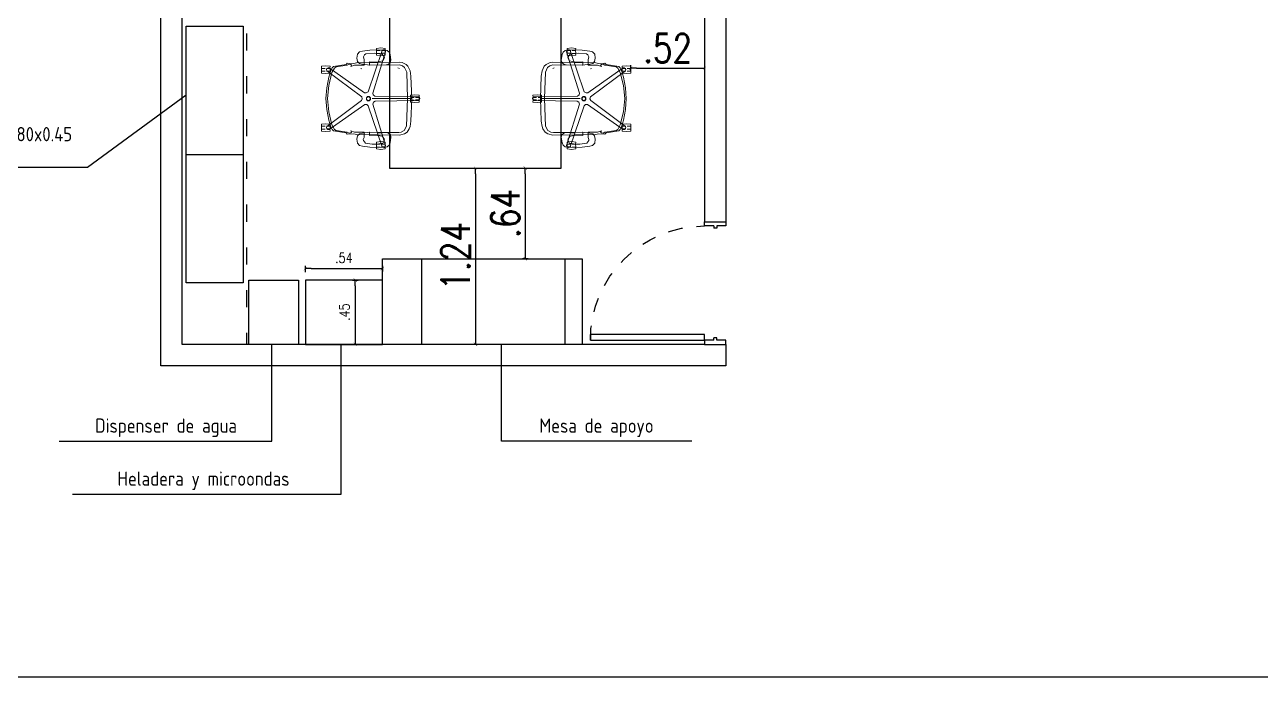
# Model space of a CAD drawing. Header units: millimetres. Extents: x 1591 to 1817, y 987 to 1091.
# Drawn here: x 1709.69 to 1718.35, y 1055.54 to 1060.12 of the extents above; entities that cross this region are included whole.
import ezdxf

# ---------------------------------------------------------------- set-up
doc = ezdxf.new("R2010")
doc.units = ezdxf.units.MM
doc.linetypes.add('ACAD_ISO03W100', pattern=[30, 12, -18])
doc.linetypes.add('HIDDEN2', pattern=[0.1875, 0.125, -0.0625])
doc.layers.add('CATALOGUE-TXT', color=251, linetype='Continuous')
doc.layers.add('Paula', color=1, linetype='Continuous')
doc.styles.add('RR', font='ROMANS.shx', dxfattribs={"width": 0.8})
doc.styles.get("Standard").update_dxf_attribs({"font": 'arial.ttf'})
doc.dimstyles.new('Copy of xx', dxfattribs={"dimscale": 2, "dimtxt": 0.036, "dimasz": 0.02, "dimexe": 0, "dimexo": 0.1, "dimgap": 0.02, "dimtad": 1, "dimzin": 4, "dimdsep": 46, "dimtxsty": 'RR', "dimblk1": 'COTA_N', "dimblk2": 'COTA_N', "dimsah": 1, "dimcen": 0, "dimclrd": 256, "dimclre": 256, "dimclrt": 256, "dimadec": 0, "dimazin": 0, "dimtfac": 1, "dimtix": 1, "dimtmove": 0, "dimatfit": 3, "dimldrblk": 'COTA_N', "dimfxl": 1, "dimtolj": 1, "dimtzin": 0, "dimarcsym": 0})

# ---------------------------------------------------------------- blocks, each defined once
blk = doc.blocks.new('A$C6B163F74')
for p, q in [((0.03, 0.085), (0.045, 0.085)), ((0.03, 0.065), (0.045, 0.065)), ((0.045, 0.065), (0.045, 0.085)), ((0.83, 0.085), (0.815, 0.085)), ((0.815, 0.065), (0.815, 0.085)), ((0.83, 0.065), (0.815, 0.065))]:
    blk.add_line(p, q)
blk.add_lwpolyline([(0.79, 0.95), (0.83, 0.95), (0.83, 0.15), (0.79, 0.15)], close=True)
for points in [[(0.03, 0.085), (0.03, 0.135), (0.03, 0.15), (0, 0.15), (0, 0.135)], [(0.83, 0.085), (0.83, 0.135), (0.83, 0.15), (0.86, 0.15), (0.86, 0.135)], [(0, 0.015), (0, 0), (0.03, 0), (0.03, 0.065)], [(0.86, 0.015), (0.86, 0), (0.83, 0), (0.83, 0.065)]]:
    blk.add_lwpolyline(points)
at = {"linetype": 'HIDDEN2', "ltscale": 0.5}
blk.add_arc((0.83, 0.15), 0.8, 90, 180, dxfattribs=at)
blk = doc.blocks.new('COTA_N')
for p, q in [((-1, 0), (0, 0)), ((0, 0.5), (0, -0.5))]:
    blk.add_line(p, q)
at = {"const_width": 0.065}
blk.add_lwpolyline([(0.14, 0.14), (0.28, 0.28), (0, 0), (-0.14, -0.14), (-0.28, -0.28)], dxfattribs=at)
blk = doc.blocks.new('*D50')
at = {"layer": 'CATALOGUE-TXT', "lineweight": -2, "transparency": 16777216}
blk.add_line((1713.9716, 1059.8141), (1714.4084, 1059.8141), dxfattribs=at)
at = {"layer": 'Defpoints', "color": 0, "transparency": 16777216}
for p in [(1713.9316, 1059.8141), (1714.4484, 1059.8141), (1714.4484, 1059.813)]:
    blk.add_point(p, dxfattribs=at)
at = {"layer": 'CATALOGUE-TXT', "lineweight": -2, "transparency": 16777216, "xscale": 0.04, "yscale": 0.04, "zscale": 0.04, "rotation": 180}
blk.add_blockref('COTA_N', (1713.9316, 1059.8141), dxfattribs=at)
at = {"layer": 'CATALOGUE-TXT', "lineweight": -2, "transparency": 16777216, "xscale": 0.04, "yscale": 0.04, "zscale": 0.04}
blk.add_blockref('COTA_N', (1714.4484, 1059.8141), dxfattribs=at)
at = {"layer": 'CATALOGUE-TXT', "transparency": 16777216, "insert": (1714.19, 1059.9541), "char_height": 0.072, "width": 0.005179, "attachment_point": 5, "style": 'RR'}
blk.add_mtext('\\A1;{\\H2.77778x;.52}', dxfattribs=at)
blk = doc.blocks.new('*D49')
at = {"layer": 'CATALOGUE-TXT', "lineweight": -2, "transparency": 16777216}
blk.add_line((1712.8433, 1059.073), (1712.8433, 1057.9174), dxfattribs=at)
at = {"layer": 'Defpoints', "color": 0, "transparency": 16777216}
for p in [(1712.8434, 1059.113), (1712.8433, 1057.8774), (1712.8434, 1057.8774)]:
    blk.add_point(p, dxfattribs=at)
at = {"layer": 'CATALOGUE-TXT', "lineweight": -2, "transparency": 16777216, "xscale": 0.04, "yscale": 0.04, "zscale": 0.04}
for p, rotation in [((1712.8433, 1059.113), 90), ((1712.8433, 1057.8774), 270)]:
    blk.add_blockref('COTA_N', p, dxfattribs=dict(at, rotation=rotation))
at = {"layer": 'CATALOGUE-TXT', "transparency": 16777216, "insert": (1712.7033, 1058.4952), "char_height": 0.072, "attachment_point": 5, "rotation": 90, "style": 'RR'}
blk.add_mtext('\\A1;{\\H2.77778x;1.24}', dxfattribs=at)
blk = doc.blocks.new('*D55')
at = {"layer": 'CATALOGUE-TXT', "lineweight": -2, "transparency": 16777216}
blk.add_line((1713.1925, 1059.073), (1713.1925, 1058.5174), dxfattribs=at)
at = {"layer": 'Defpoints', "color": 0, "transparency": 16777216}
for p in [(1713.1925, 1059.113), (1713.1925, 1058.4774), (1713.1925, 1058.4774)]:
    blk.add_point(p, dxfattribs=at)
at = {"layer": 'CATALOGUE-TXT', "lineweight": -2, "transparency": 16777216, "xscale": 0.04, "yscale": 0.04, "zscale": 0.04}
for p, rotation in [((1713.1925, 1059.113), 90), ((1713.1925, 1058.4774), 270)]:
    blk.add_blockref('COTA_N', p, dxfattribs=dict(at, rotation=rotation))
at = {"layer": 'CATALOGUE-TXT', "transparency": 16777216, "insert": (1713.0525, 1058.7952), "char_height": 0.072, "attachment_point": 5, "rotation": 90, "style": 'RR'}
blk.add_mtext('\\A1;{\\H2.77778x;.64}', dxfattribs=at)
blk = doc.blocks.new('*D82')
at = {"layer": 'CATALOGUE-TXT', "lineweight": -2, "transparency": 16777216}
for p, q in [((1711.6512, 1058.3832), (1711.6512, 1058.4082)), ((1711.6912, 1058.4082), (1712.1512, 1058.4082)), ((1712.1912, 1058.3832), (1712.1912, 1058.4082))]:
    blk.add_line(p, q, dxfattribs=at)
at = {"layer": 'Defpoints', "color": 0, "transparency": 16777216}
for p in [(1712.1912, 1058.4082), (1711.6512, 1058.1832), (1712.1912, 1058.1832)]:
    blk.add_point(p, dxfattribs=at)
at = {"layer": 'CATALOGUE-TXT', "lineweight": -2, "transparency": 16777216, "xscale": 0.04, "yscale": 0.04, "zscale": 0.04, "rotation": 180}
blk.add_blockref('COTA_N', (1711.6512, 1058.4082), dxfattribs=at)
at = {"layer": 'CATALOGUE-TXT', "lineweight": -2, "transparency": 16777216, "xscale": 0.04, "yscale": 0.04, "zscale": 0.04}
blk.add_blockref('COTA_N', (1712.1912, 1058.4082), dxfattribs=at)
at = {"layer": 'CATALOGUE-TXT', "transparency": 16777216, "insert": (1711.9212, 1058.4842), "char_height": 0.072, "attachment_point": 5, "style": 'RR'}
blk.add_mtext('\\A1;.54', dxfattribs=at)
blk = doc.blocks.new('*D83')
at = {"layer": 'CATALOGUE-TXT', "lineweight": -2, "transparency": 16777216}
blk.add_line((1712.0015, 1058.2874), (1712.0015, 1057.9174), dxfattribs=at)
at = {"layer": 'Defpoints', "color": 0, "transparency": 16777216}
for p in [(1711.9212, 1058.3274), (1711.9212, 1057.8774), (1712.0015, 1057.8774)]:
    blk.add_point(p, dxfattribs=at)
at = {"layer": 'CATALOGUE-TXT', "lineweight": -2, "transparency": 16777216, "xscale": 0.04, "yscale": 0.04, "zscale": 0.04}
for p, rotation in [((1712.0015, 1058.3274), 90), ((1712.0015, 1057.8774), 270)]:
    blk.add_blockref('COTA_N', p, dxfattribs=dict(at, rotation=rotation))
at = {"layer": 'CATALOGUE-TXT', "transparency": 16777216, "insert": (1711.9255, 1058.1024), "char_height": 0.072, "attachment_point": 5, "rotation": 90, "style": 'RR'}
blk.add_mtext('\\A1;.45', dxfattribs=at)

msp = doc.modelspace()

# ---------------------------------------------------------------- linework, layer by layer
for points in [[(1682.4744, 1077.8747), (1744.5104, 1077.8747), (1744.5104, 1055.5427), (1682.4744, 1055.5427)], [(1711.2544, 1057.8774), (1711.2544, 1058.3274), (1711.6044, 1058.3274), (1711.6044, 1057.8774)], [(1712.1912, 1057.8774), (1712.1912, 1058.3274), (1711.6512, 1058.3274), (1711.6512, 1057.8774)]]:
    msp.add_lwpolyline(points, close=True)
for points in [[(1714.5984, 1057.7274), (1710.6384, 1057.7274), (1710.6384, 1062.9074), (1714.5984, 1062.9074), (1714.5984, 1058.7374)], [(1710.7884, 1062.7574), (1714.4484, 1062.7574), (1714.4484, 1058.7374)], [(1714.4459, 1057.8774), (1710.7884, 1057.8774), (1710.7884, 1062.7574)], [(1710.8155, 1058.3082), (1710.8155, 1060.1082), (1711.2155, 1060.1082), (1711.2155, 1058.3082), (1710.8155, 1058.3082)], [(1710.8155, 1059.2082), (1711.2155, 1059.2082)], [(1714.4484, 1058.7374), (1714.5984, 1058.7374)], [(1712.1912, 1057.8774), (1712.1912, 1058.4774), (1713.5912, 1058.4774), (1713.5912, 1057.8774), (1712.1912, 1057.8774)], [(1712.4684, 1057.8774), (1712.4684, 1058.4774), (1713.4684, 1058.4774), (1713.4684, 1057.8774)], [(1714.4484, 1057.8774), (1714.4434, 1057.8774)], [(1714.4484, 1057.8774), (1714.5984, 1057.8774)], [(1714.5984, 1057.8774), (1714.5984, 1057.7274), (1714.5984, 1057.7274)]]:
    msp.add_lwpolyline(points)
at = {"linetype": 'ACAD_ISO03W100', "ltscale": 0.01}
msp.add_lwpolyline([(1711.2384, 1062.7574), (1711.2384, 1057.8774)], dxfattribs=at)
at = {"layer": 'Paula', "color": 1, "ltscale": 10}
msp.add_lwpolyline([(1712.2404, 1060.513), (1712.2404, 1059.113), (1713.4434, 1059.113), (1713.4434, 1060.513)], close=True, dxfattribs=at)
at = {"layer": 'Paula', "color": 1, "lineweight": 0, "ltscale": 10}
for points in [[(1712.1959, 1059.9428), (1712.189, 1059.9374), (1712.0904, 1059.6486), (1712.078, 1059.6402), (1712.066, 1059.6417), (1711.8176, 1059.8166), (1711.8116, 1059.8168), (1711.8025, 1059.8113), (1711.799, 1059.8036), (1711.802, 1059.7954), (1712.0462, 1059.6124), (1712.0503, 1059.598), (1712.0452, 1059.587), (1711.8021, 1059.4048), (1711.8, 1059.3992), (1711.8025, 1059.3889), (1711.8087, 1059.3831), (1711.8175, 1059.3835), (1712.067, 1059.5592), (1712.0819, 1059.5586), (1712.0908, 1059.5504), (1712.1889, 1059.2629), (1712.1936, 1059.2592), (1712.2042, 1059.2583), (1712.2116, 1059.2624), (1712.214, 1059.2709), (1712.124, 1059.5625), (1712.1291, 1059.5766), (1712.1397, 1059.5824), (1712.4435, 1059.5869), (1712.4485, 1059.5902), (1712.4525, 1059.6001), (1712.4509, 1059.6083), (1712.4436, 1059.6132), (1712.1385, 1059.6178), (1712.1267, 1059.627), (1712.1244, 1059.6389), (1712.214, 1059.9291), (1712.2123, 1059.9349), (1712.2042, 1059.9418), (1712.1959, 1059.9428)], [(1712.2008, 1059.942), (1712.1043, 1059.94), (1712.0518, 1059.9333), (1712.0314, 1059.9275), (1712.0156, 1059.9132), (1712.0132, 1059.883), (1712.0175, 1059.8607), (1712.0313, 1059.8472), (1712.0517, 1059.8416), (1712.1032, 1059.8359), (1712.2173, 1059.838), (1712.2336, 1059.8418), (1712.2452, 1059.8507), (1712.251, 1059.8708), (1712.2455, 1059.9104), (1712.2391, 1059.926), (1712.2239, 1059.9375), (1712.2008, 1059.942)], [(1713.5, 1059.9428), (1713.507, 1059.9374), (1713.6055, 1059.6486), (1713.618, 1059.6402), (1713.63, 1059.6417), (1713.8783, 1059.8166), (1713.8843, 1059.8168), (1713.8934, 1059.8113), (1713.897, 1059.8036), (1713.8939, 1059.7954), (1713.6497, 1059.6124), (1713.6456, 1059.598), (1713.6507, 1059.587), (1713.8938, 1059.4048), (1713.8959, 1059.3992), (1713.8934, 1059.3889), (1713.8872, 1059.3831), (1713.8784, 1059.3835), (1713.629, 1059.5592), (1713.614, 1059.5586), (1713.6051, 1059.5504), (1713.507, 1059.2629), (1713.5023, 1059.2592), (1713.4917, 1059.2583), (1713.4843, 1059.2624), (1713.4819, 1059.2709), (1713.5719, 1059.5625), (1713.5668, 1059.5766), (1713.5562, 1059.5824), (1713.2524, 1059.5869), (1713.2475, 1059.5902), (1713.2434, 1059.6001), (1713.245, 1059.6083), (1713.2523, 1059.6132), (1713.5574, 1059.6178), (1713.5692, 1059.627), (1713.5715, 1059.6389), (1713.482, 1059.9291), (1713.4836, 1059.9349), (1713.4917, 1059.9418), (1713.5, 1059.9428)], [(1713.4952, 1059.942), (1713.5916, 1059.94), (1713.6441, 1059.9333), (1713.6645, 1059.9275), (1713.6803, 1059.9132), (1713.6828, 1059.883), (1713.6785, 1059.8607), (1713.6647, 1059.8472), (1713.6442, 1059.8416), (1713.5927, 1059.8359), (1713.4787, 1059.838), (1713.4623, 1059.8418), (1713.4508, 1059.8507), (1713.4449, 1059.8708), (1713.4504, 1059.9104), (1713.4568, 1059.926), (1713.472, 1059.9375), (1713.4952, 1059.942)], [(1711.7944, 1059.8303), (1711.7641, 1059.8269), (1711.7643, 1059.8138), (1711.7896, 1059.8123), (1711.7644, 1059.8123), (1711.7639, 1059.7945), (1711.7896, 1059.7924), (1711.7643, 1059.7924), (1711.7641, 1059.7793), (1711.7944, 1059.7759), (1711.8247, 1059.7793), (1711.8238, 1059.7924), (1711.7992, 1059.794), (1711.8244, 1059.794), (1711.8249, 1059.8117), (1711.7992, 1059.8123), (1711.8238, 1059.8138), (1711.8247, 1059.8269), (1711.7944, 1059.8303)], [(1713.9015, 1059.8303), (1713.9318, 1059.8269), (1713.9316, 1059.8138), (1713.9063, 1059.8123), (1713.9315, 1059.8123), (1713.932, 1059.7945), (1713.9063, 1059.7924), (1713.9316, 1059.7924), (1713.9318, 1059.7793), (1713.9015, 1059.7759), (1713.8713, 1059.7793), (1713.8721, 1059.7924), (1713.8967, 1059.794), (1713.8715, 1059.794), (1713.871, 1059.8117), (1713.8967, 1059.8123), (1713.8721, 1059.8138), (1713.8713, 1059.8269), (1713.9015, 1059.8303)], [(1712.3002, 1059.8153), (1712.3106, 1059.8117), (1712.3002, 1059.8153)], [(1713.3958, 1059.8153), (1713.3853, 1059.8117), (1713.3958, 1059.8153)], [(1711.7944, 1059.4243), (1711.7641, 1059.4208), (1711.7643, 1059.4077), (1711.7896, 1059.4062), (1711.7644, 1059.4062), (1711.7639, 1059.3884), (1711.7896, 1059.3864), (1711.7643, 1059.3864), (1711.7641, 1059.3733), (1711.7944, 1059.3698), (1711.8247, 1059.3733), (1711.8238, 1059.3864), (1711.7992, 1059.3879), (1711.8244, 1059.3879), (1711.8249, 1059.4057), (1711.7992, 1059.4062), (1711.8238, 1059.4077), (1711.8247, 1059.4208), (1711.7944, 1059.4243)], [(1713.9015, 1059.4243), (1713.9318, 1059.4208), (1713.9316, 1059.4077), (1713.9063, 1059.4062), (1713.9315, 1059.4062), (1713.932, 1059.3884), (1713.9063, 1059.3864), (1713.9316, 1059.3864), (1713.9318, 1059.3733), (1713.9015, 1059.3698), (1713.8713, 1059.3733), (1713.8721, 1059.3864), (1713.8967, 1059.3879), (1713.8715, 1059.3879), (1713.871, 1059.4057), (1713.8967, 1059.4062), (1713.8721, 1059.4077), (1713.8713, 1059.4208), (1713.9015, 1059.4243)], [(1712.1032, 1059.3643), (1712.0517, 1059.3585), (1712.0313, 1059.3529), (1712.0175, 1059.3395), (1712.0132, 1059.3172), (1712.0156, 1059.2869), (1712.0314, 1059.2726), (1712.0518, 1059.2668), (1712.1043, 1059.2602), (1712.2008, 1059.2581), (1712.2239, 1059.2627), (1712.2391, 1059.2741), (1712.2455, 1059.2898), (1712.251, 1059.3294), (1712.2479, 1059.3474), (1712.2336, 1059.3583), (1712.2173, 1059.3622), (1712.1032, 1059.3643)], [(1713.5927, 1059.3643), (1713.6442, 1059.3585), (1713.6647, 1059.3529), (1713.6785, 1059.3395), (1713.6828, 1059.3172), (1713.6803, 1059.2869), (1713.6645, 1059.2726), (1713.6441, 1059.2668), (1713.5916, 1059.2602), (1713.4952, 1059.2581), (1713.472, 1059.2627), (1713.4568, 1059.2741), (1713.4504, 1059.2898), (1713.4449, 1059.3294), (1713.448, 1059.3474), (1713.4623, 1059.3583), (1713.4787, 1059.3622), (1713.5927, 1059.3643)]]:
    msp.add_lwpolyline(points, dxfattribs=at)
for points in [[(1712.0746, 1059.9145), (1712.0654, 1059.9075), (1712.0578, 1059.8924), (1712.0629, 1059.8723), (1712.0629, 1059.8355), (1711.9968, 1059.8346), (1711.9707, 1059.8246), (1711.9755, 1059.8354), (1711.9699, 1059.84), (1711.9586, 1059.8419), (1711.9453, 1059.8357), (1711.8669, 1059.8232), (1711.8553, 1059.8151), (1711.838, 1059.7841), (1711.8152, 1059.6933), (1711.8066, 1059.6001), (1711.8152, 1059.5068), (1711.838, 1059.416), (1711.8553, 1059.385), (1711.8669, 1059.3769), (1711.9453, 1059.3644), (1711.9586, 1059.3583), (1711.9699, 1059.3602), (1711.9755, 1059.3647), (1711.9706, 1059.3756), (1711.9968, 1059.3655), (1712.0629, 1059.3647), (1712.0629, 1059.3279), (1712.0571, 1059.3144), (1712.058, 1059.306), (1712.0719, 1059.2877), (1712.1203, 1059.2803), (1712.1512, 1059.2809), (1712.1944, 1059.2885), (1712.2048, 1059.3097), (1712.2039, 1059.3182), (1712.19, 1059.3364), (1712.1416, 1059.3438), (1712.1013, 1059.3418), (1712.1014, 1059.3642), (1712.157, 1059.3635), (1712.158, 1059.36), (1712.1869, 1059.36), (1712.1879, 1059.3631), (1712.3062, 1059.3617), (1712.3235, 1059.3657), (1712.3446, 1059.3776), (1712.3612, 1059.408), (1712.3681, 1059.6001), (1712.1186, 1059.6001), (1712.3681, 1059.6001), (1712.3615, 1059.7849), (1712.3467, 1059.8187), (1712.3318, 1059.8307), (1712.3109, 1059.8385), (1712.1014, 1059.836), (1712.1013, 1059.8583), (1712.1512, 1059.857), (1712.1944, 1059.8645), (1712.2048, 1059.8858), (1712.2039, 1059.8942), (1712.19, 1059.9124), (1712.134, 1059.9202), (1712.0746, 1059.9145)], [(1712.1806, 1059.9558), (1712.1503, 1059.9523), (1712.1505, 1059.9393), (1712.1758, 1059.9377), (1712.1506, 1059.9377), (1712.1501, 1059.92), (1712.1758, 1059.9179), (1712.1505, 1059.9179), (1712.1503, 1059.9048), (1712.1806, 1059.9014), (1712.2108, 1059.9048), (1712.21, 1059.9179), (1712.1854, 1059.9194), (1712.2106, 1059.9194), (1712.2111, 1059.9372), (1712.1854, 1059.9377), (1712.21, 1059.9393), (1712.2108, 1059.9524), (1712.1806, 1059.9558)], [(1713.6213, 1059.9145), (1713.6305, 1059.9075), (1713.6381, 1059.8924), (1713.633, 1059.8723), (1713.633, 1059.8355), (1713.6992, 1059.8346), (1713.7253, 1059.8246), (1713.7205, 1059.8354), (1713.726, 1059.84), (1713.7373, 1059.8419), (1713.7506, 1059.8357), (1713.829, 1059.8232), (1713.8406, 1059.8151), (1713.8579, 1059.7841), (1713.8808, 1059.6933), (1713.8893, 1059.6001), (1713.8808, 1059.5068), (1713.8579, 1059.416), (1713.8406, 1059.385), (1713.829, 1059.3769), (1713.7506, 1059.3644), (1713.7373, 1059.3583), (1713.726, 1059.3602), (1713.7205, 1059.3647), (1713.7253, 1059.3756), (1713.6992, 1059.3655), (1713.633, 1059.3647), (1713.633, 1059.3279), (1713.6388, 1059.3144), (1713.6379, 1059.306), (1713.624, 1059.2877), (1713.5756, 1059.2803), (1713.5447, 1059.2809), (1713.5015, 1059.2885), (1713.4911, 1059.3097), (1713.492, 1059.3182), (1713.5059, 1059.3364), (1713.5544, 1059.3438), (1713.5947, 1059.3418), (1713.5945, 1059.3642), (1713.5389, 1059.3635), (1713.5379, 1059.36), (1713.509, 1059.36), (1713.508, 1059.3631), (1713.3898, 1059.3617), (1713.3724, 1059.3657), (1713.3513, 1059.3776), (1713.3347, 1059.408), (1713.3278, 1059.6001), (1713.5773, 1059.6001), (1713.3278, 1059.6001), (1713.3344, 1059.7849), (1713.3492, 1059.8187), (1713.3642, 1059.8307), (1713.3851, 1059.8385), (1713.5945, 1059.836), (1713.5947, 1059.8583), (1713.5447, 1059.857), (1713.5015, 1059.8645), (1713.4911, 1059.8858), (1713.492, 1059.8942), (1713.5059, 1059.9124), (1713.562, 1059.9202), (1713.6213, 1059.9145)], [(1713.5153, 1059.9558), (1713.5456, 1059.9523), (1713.5454, 1059.9393), (1713.5202, 1059.9377), (1713.5453, 1059.9377), (1713.5458, 1059.92), (1713.5202, 1059.9179), (1713.5454, 1059.9179), (1713.5456, 1059.9048), (1713.5153, 1059.9014), (1713.4851, 1059.9048), (1713.4859, 1059.9179), (1713.5105, 1059.9194), (1713.4854, 1059.9194), (1713.4848, 1059.9372), (1713.5105, 1059.9377), (1713.4859, 1059.9393), (1713.4851, 1059.9524), (1713.5153, 1059.9558)], [(1712.3113, 1059.8565), (1712.0101, 1059.8503), (1711.99, 1059.8466), (1711.9453, 1059.849), (1711.9377, 1059.8403), (1711.8474, 1059.8258), (1711.8386, 1059.8161), (1711.829, 1059.7966), (1711.816, 1059.7507), (1711.8014, 1059.676), (1711.7958, 1059.6001), (1711.8014, 1059.5241), (1711.816, 1059.4494), (1711.829, 1059.4035), (1711.8386, 1059.3841), (1711.8474, 1059.3743), (1711.9377, 1059.3598), (1711.9453, 1059.3511), (1711.99, 1059.3535), (1712.0101, 1059.3498), (1712.3113, 1059.3437), (1712.3464, 1059.3538), (1712.3646, 1059.3657), (1712.3794, 1059.3879), (1712.3858, 1059.4048), (1712.3914, 1059.4419), (1712.3965, 1059.6001), (1712.3685, 1059.6001), (1712.3965, 1059.6001), (1712.3914, 1059.7582), (1712.3858, 1059.7954), (1712.3702, 1059.8281), (1712.3569, 1059.8403), (1712.3301, 1059.8526), (1712.3113, 1059.8565)], [(1713.3846, 1059.8565), (1713.6859, 1059.8503), (1713.7059, 1059.8466), (1713.7506, 1059.849), (1713.7582, 1059.8403), (1713.8485, 1059.8258), (1713.8573, 1059.8161), (1713.867, 1059.7966), (1713.8799, 1059.7507), (1713.8945, 1059.676), (1713.9002, 1059.6001), (1713.8945, 1059.5241), (1713.8799, 1059.4494), (1713.867, 1059.4035), (1713.8573, 1059.3841), (1713.8485, 1059.3743), (1713.7582, 1059.3598), (1713.7506, 1059.3511), (1713.7059, 1059.3535), (1713.6858, 1059.3498), (1713.3846, 1059.3437), (1713.3495, 1059.3538), (1713.3313, 1059.3657), (1713.3165, 1059.3879), (1713.3101, 1059.4048), (1713.3046, 1059.4419), (1713.2994, 1059.6001), (1713.3274, 1059.6001), (1713.2994, 1059.6001), (1713.3046, 1059.7582), (1713.3101, 1059.7954), (1713.3257, 1059.8281), (1713.339, 1059.8403), (1713.3659, 1059.8526), (1713.3846, 1059.8565)], [(1712.0407, 1059.8106), (1712.0469, 1059.8099), (1712.0469, 1059.8099), (1712.0407, 1059.8106)], [(1713.6552, 1059.8106), (1713.6491, 1059.8099), (1713.649, 1059.8099), (1713.6552, 1059.8106)], [(1712.0874, 1059.6142), (1712.0791, 1059.6059), (1712.0791, 1059.5942), (1712.0874, 1059.586), (1712.099, 1059.586), (1712.1073, 1059.5942), (1712.1073, 1059.6059), (1712.099, 1059.6142), (1712.0874, 1059.6142)], [(1712.0881, 1059.6124), (1712.0809, 1059.6052), (1712.0809, 1059.595), (1712.0881, 1059.5877), (1712.0983, 1059.5877), (1712.1056, 1059.595), (1712.1056, 1059.6052), (1712.0983, 1059.6124), (1712.0881, 1059.6124)], [(1712.4193, 1059.6273), (1712.389, 1059.6238), (1712.3892, 1059.6107), (1712.4144, 1059.6092), (1712.3893, 1059.6092), (1712.3888, 1059.5915), (1712.4144, 1059.5894), (1712.3892, 1059.5894), (1712.389, 1059.5763), (1712.4193, 1059.5729), (1712.4495, 1059.5763), (1712.4487, 1059.5894), (1712.4241, 1059.5909), (1712.4492, 1059.5909), (1712.4497, 1059.6087), (1712.4241, 1059.6092), (1712.4487, 1059.6107), (1712.4495, 1059.6238), (1712.4193, 1059.6273)], [(1713.2766, 1059.6273), (1713.307, 1059.6238), (1713.3068, 1059.6107), (1713.2815, 1059.6092), (1713.3066, 1059.6092), (1713.3071, 1059.5915), (1713.2815, 1059.5894), (1713.3068, 1059.5894), (1713.307, 1059.5763), (1713.2766, 1059.5729), (1713.2464, 1059.5763), (1713.2472, 1059.5894), (1713.2718, 1059.5909), (1713.2467, 1059.5909), (1713.2462, 1059.6087), (1713.2718, 1059.6092), (1713.2472, 1059.6107), (1713.2464, 1059.6238), (1713.2766, 1059.6273)], [(1713.6085, 1059.6142), (1713.6168, 1059.6059), (1713.6168, 1059.5942), (1713.6085, 1059.586), (1713.5969, 1059.586), (1713.5886, 1059.5942), (1713.5886, 1059.6059), (1713.5969, 1059.6142), (1713.6085, 1059.6142)], [(1713.6078, 1059.6124), (1713.6151, 1059.6052), (1713.6151, 1059.595), (1713.6078, 1059.5877), (1713.5976, 1059.5877), (1713.5904, 1059.595), (1713.5904, 1059.6052), (1713.5976, 1059.6124), (1713.6078, 1059.6124)], [(1712.1806, 1059.2988), (1712.1503, 1059.2953), (1712.1505, 1059.2822), (1712.1758, 1059.2807), (1712.1506, 1059.2807), (1712.1501, 1059.2629), (1712.1758, 1059.2609), (1712.1505, 1059.2609), (1712.1503, 1059.2478), (1712.1806, 1059.2444), (1712.2108, 1059.2478), (1712.21, 1059.2609), (1712.1854, 1059.2624), (1712.2106, 1059.2624), (1712.2111, 1059.2802), (1712.1854, 1059.2807), (1712.21, 1059.2822), (1712.2108, 1059.2953), (1712.1806, 1059.2988)], [(1713.5153, 1059.2988), (1713.5456, 1059.2953), (1713.5454, 1059.2822), (1713.5202, 1059.2807), (1713.5453, 1059.2807), (1713.5458, 1059.2629), (1713.5202, 1059.2609), (1713.5454, 1059.2609), (1713.5456, 1059.2478), (1713.5153, 1059.2444), (1713.4851, 1059.2478), (1713.4859, 1059.2609), (1713.5105, 1059.2624), (1713.4854, 1059.2624), (1713.4848, 1059.2802), (1713.5105, 1059.2807), (1713.4859, 1059.2822), (1713.4851, 1059.2953), (1713.5153, 1059.2988)]]:
    msp.add_lwpolyline(points, close=True, dxfattribs=at)
at = {"layer": 'Paula'}
for points in [[(1708.2402, 1059.1189), (1710.124, 1059.1189), (1710.8155, 1059.6265)], [(1709.9261, 1057.1982), (1711.4166, 1057.1982), (1711.4166, 1057.8774)], [(1710.0192, 1056.8275), (1711.9031, 1056.8275), (1711.9031, 1057.8774)], [(1714.3601, 1057.1982), (1713.0255, 1057.1982), (1713.0255, 1057.8774)]]:
    msp.add_lwpolyline(points, dxfattribs=at)

# ---------------------------------------------------------------- block references
at = {"layer": 'Paula', "xscale": -1, "rotation": 90}
msp.add_blockref('A$C6B163F74', (1714.5984, 1058.7374), dxfattribs=at)

# ---------------------------------------------------------------- texts
at = {"layer": 'Paula', "char_height": 0.1, "attachment_point": 5}
for s, width, insert in [('\\pxsm1.0583,qr;{\\Fdim|c0;Muebles de guardado de 1.80x0.45}', 1.741516, (1709.1468, 1059.3361)), ('\\pxsm1.0583;{\\Fdim|c0;Dispenser de agua}', 1.511695, (1710.6751, 1057.2926)), ('\\pxsm1.0583;{\\Fdim|c0;Mesa de apoyo}', 1.511695, (1713.6909, 1057.2926)), ('\\pxsm1.0583;{\\Fdim|c0;Heladera y microondas}', 2.342105, (1710.9376, 1056.9207))]:
    msp.add_mtext_dynamic_manual_height_columns(s, width=width, gutter_width=0.3001, heights=[0.9017], dxfattribs=dict(at, insert=insert))

# ---------------------------------------------------------------- dimensions: what is measured, and where the dimension line sits
at = {"layer": 'CATALOGUE-TXT'}
dim = msp.add_linear_dim(base=(1714.4484, 1059.8141), p1=(1713.9316, 1059.8141), p2=(1714.4484, 1059.813), text='{\\H2.77778x;<>}', dimstyle='Copy of xx', override={"dimfxl": 0.1, "dimfxlon": 1}, dxfattribs=at)
dim.commit()
dim.dimension.update_dxf_attribs({"geometry": '*D50', "text_midpoint": (1714.19, 1059.9541)})
for base, p1, p2, picture, middle in [((1712.8433, 1057.8774), (1712.8434, 1059.113), (1712.8434, 1057.8774), '*D49', (1712.7033, 1058.4952)), ((1713.1925, 1058.4774), (1713.1925, 1059.113), (1713.1925, 1058.4774), '*D55', (1713.0525, 1058.7952))]:
    dim = msp.add_linear_dim(base=base, p1=p1, p2=p2, angle=90, text='{\\H2.77778x;<>}', dimstyle='Copy of xx', override={"dimfxl": 0.1, "dimfxlon": 1}, dxfattribs=at)
    dim.commit()
    dim.dimension.update_dxf_attribs({"geometry": picture, "text_midpoint": middle})
dim = msp.add_linear_dim(base=(1712.1912, 1058.4082), p1=(1711.6512, 1058.1832), p2=(1712.1912, 1058.1832), dimstyle='Copy of xx', override={"dimfxl": 0.1, "dimfxlon": 1}, dxfattribs=at)
dim.commit()
dim.dimension.update_dxf_attribs({"geometry": '*D82', "text_midpoint": (1711.9212, 1058.4842)})
dim = msp.add_linear_dim(base=(1712.0015, 1057.8774), p1=(1711.9212, 1058.3274), p2=(1711.9212, 1057.8774), angle=90, dimstyle='Copy of xx', override={"dimfxl": 0.1, "dimfxlon": 1}, dxfattribs=at)
dim.commit()
dim.dimension.update_dxf_attribs({"geometry": '*D83', "text_midpoint": (1711.9255, 1058.1024)})

doc.saveas('drawing.dxf')
